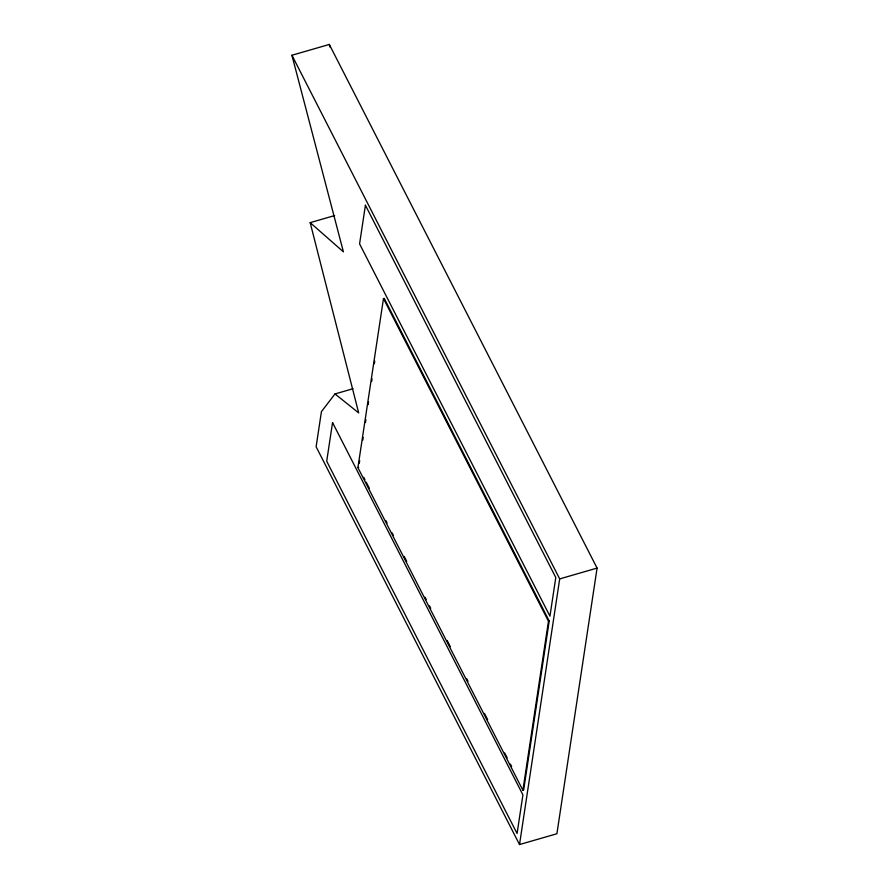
<?xml version="1.0" encoding="UTF-8"?>
<svg xmlns="http://www.w3.org/2000/svg" width="889" height="889" viewBox="0 0 889 889"><rect width="100%" height="100%" fill="white"/><g stroke="black" fill="none" stroke-linecap="round" stroke-linejoin="round"><path stroke-width="1.33" d="M357.911 467.614L383.481 298.571L384.226 298.348L549.213 621L523.654 790.043L522.899 790.265L357.911 467.614L358.667 467.392M359.278 463.302L359.689 460.58M362.79 440.133L363.201 437.41M365.468 422.408L365.879 419.686M368.146 404.684L368.557 401.961M371.646 381.514L372.069 378.781M374.336 363.79L374.747 361.056M522.899 790.265L548.469 621.211L383.481 298.571M519.52 844.55L559.692 578.906L291.925 55.251L329.308 44.45L597.075 568.093L556.903 833.749L519.52 844.55L316.117 446.767L321.429 411.64L334.997 393.938L353.044 388.726M334.997 393.938L358.678 412.896L310.172 222.65L334.664 215.56M559.692 578.906L597.075 568.093M548.469 621.211L549.213 621M310.172 222.65L343.41 251.831L291.925 55.251M363.723 477.282L364.979 479.76M366.246 482.227L369.413 488.417M385.848 520.554L387.104 523.021M392.16 532.911L393.427 535.389M404.173 556.403L406.706 561.348M425.042 597.197L426.298 599.675M429.465 605.854L430.721 608.32M447.167 640.469L450.323 646.647M466.758 678.785L468.025 681.263M484.461 713.4L487.617 719.579M504.685 752.961L507.219 757.906M510.375 764.084L511.642 766.562M329.308 44.45L330.008 47.128M332.553 422.586L326.708 461.224L517.076 833.515L522.921 794.877L332.553 422.586M365.423 205.248L359.578 243.886L549.947 616.166L555.792 577.528L365.423 205.248"/></g></svg>
